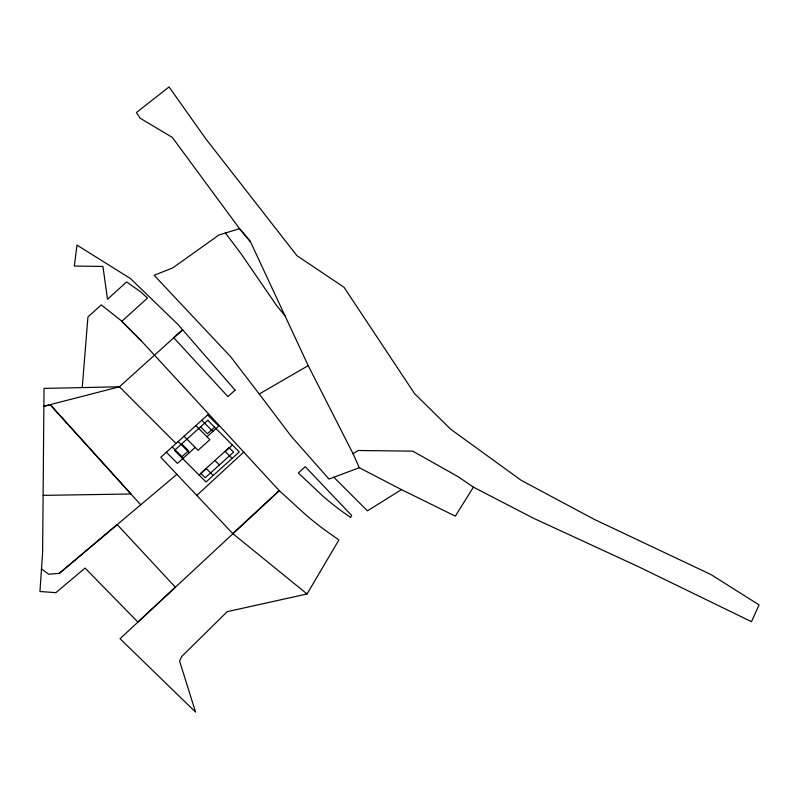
<?xml version="1.0" encoding="UTF-8"?>
<svg xmlns="http://www.w3.org/2000/svg" width="799" height="799" viewBox="0 0 799 799"><rect width="100%" height="100%" fill="white"/><g stroke="black" fill="none" stroke-linecap="round" stroke-linejoin="round"><path stroke-width="1.2" d="M41.508 568.938L48.699 574.231L59.326 573.342L117.203 524.583L175.331 587.175L137.887 622.071L85.074 568.089L55.87 592.668L39.95 591.51L42.617 552.379L44.025 388.404L119.441 386.786L182.621 329.787L178.047 324.554L130.427 278.541L76.984 245.103L74.317 266.057L102.921 266.427L107.505 299.245L126.622 281.937L140.434 291.695L147.495 298.077L121.788 321.318L141.343 340.913L279.251 490.656L306.227 515.215A373.523 355.245 -3.9 0 0 323.755 529.218L338.896 539.984L307.046 593.967L227.216 611.664L181.683 656.518L179.585 661.073L195.545 712.059L120.04 638.721L279.251 490.656L232.779 533.602L160.799 457.258L208.649 414.022M82.237 387.575L87.93 316.993L101.263 304.908L120.929 320.449L141.343 340.913M473.398 487.13L455.32 516.134L401.468 489.617L359.3 467.725L352.998 453.612L308.214 365.622L250.407 241.618L239.55 228.694L172.294 137.378L140.095 118.202L136.409 112.539L169.068 86.941L205.862 138.906L296.918 255.67L343.989 287.241L414.571 393.647L450.726 429.253L521.218 480.339L594.017 519.25L710.96 574.551L759.05 604.883L751.489 621.682L638.301 566.631L533.133 518.072L473.398 487.13L458.127 476.703L412.763 451.145L358.232 450.496L352.998 453.612M196.774 495.41L243.745 452.084M181.353 457.268L188.554 450.766L181.693 443.894M214.621 427.205L207.42 433.717L200.569 426.836M195.176 447.4L177.478 463.39L166.362 452.234M206.971 436.743L218.766 426.087L207.64 414.931M199.151 475.115L206.352 468.613L213.203 475.485M232.419 445.053L225.218 451.555L232.08 458.426M59.326 573.342L176.899 474.336M401.468 489.617L367.45 510.831L333.852 477.253M250.407 241.598L239.55 228.694L218.946 234.996L172.684 267.935L154.127 275.275L230.561 356.624L259.266 394.007L308.214 365.622M359.3 467.725L328.998 479.07L291.046 436.064L259.266 394.007M43.256 495.36L130.956 494.002L50.167 404.664L43.895 406.272L119.441 386.786L176.03 443.505M232.779 533.602L307.046 593.967M201.748 420.264L212.864 431.41M195.845 425.587L209.857 439.64L198.062 450.296L184.05 436.254M214.951 460.484L219.395 464.938M178.157 441.577L189.273 452.733M172.254 446.911L183.38 458.057M50.167 404.664L140.714 504.798M284.963 315.795L276.644 305.598L241.258 254.042L225.418 233.008M351.62 515.445L350.651 517.532L343.26 512.289A350.202 333.063 -3.9 0 1 323.585 496.758L298.357 472.998L305.228 466.656L351.62 515.445M235.096 390.122L227.925 396.604L173.773 337.777L182.621 329.787L235.096 390.122M207.76 420.334L174.502 450.396L206.012 481.987L239.271 451.924L207.76 420.334M229.103 447.69L200.799 473.278L205.243 477.732L233.558 452.154L229.103 447.69"/></g></svg>
